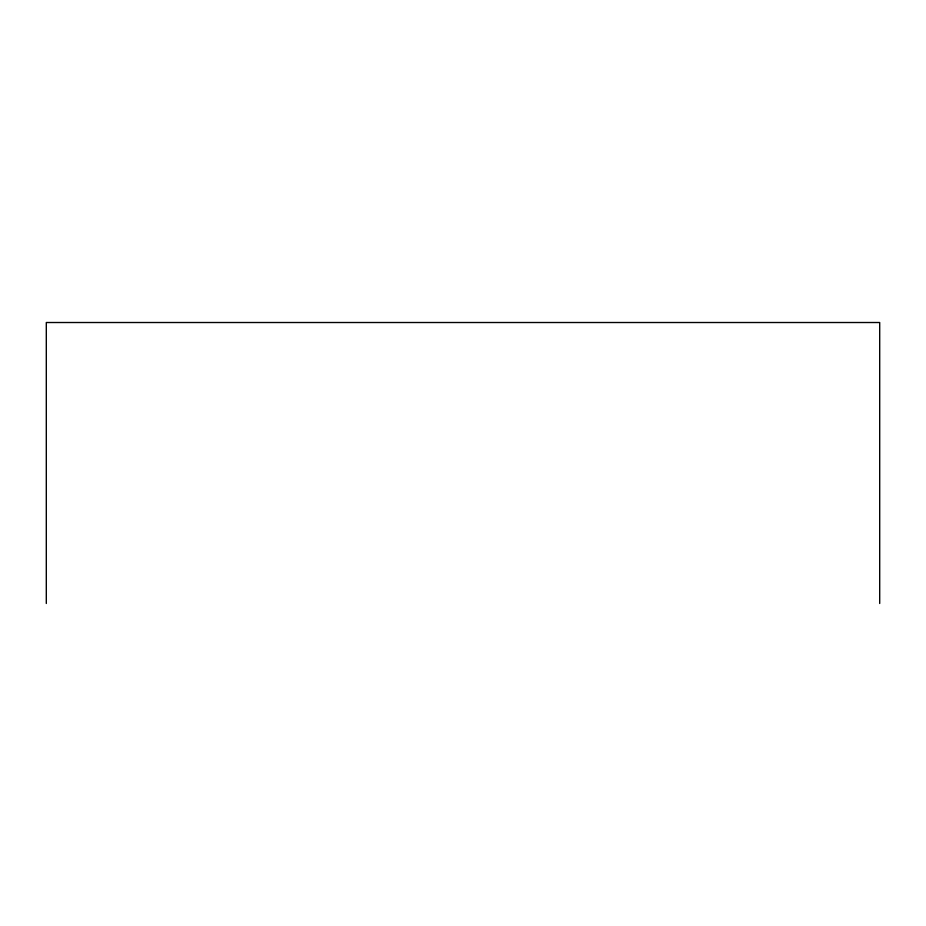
<?xml version="1.0" encoding="UTF-8"?>
<svg xmlns="http://www.w3.org/2000/svg" width="926" height="926" viewBox="0 0 926 926"><rect width="100%" height="100%" fill="white"/><g stroke="black" fill="none" stroke-linecap="round" stroke-linejoin="round"><path stroke-width="1.39" d="M879.7 603.486L879.7 322.514L46.3 322.514L46.3 603.486"/></g></svg>
